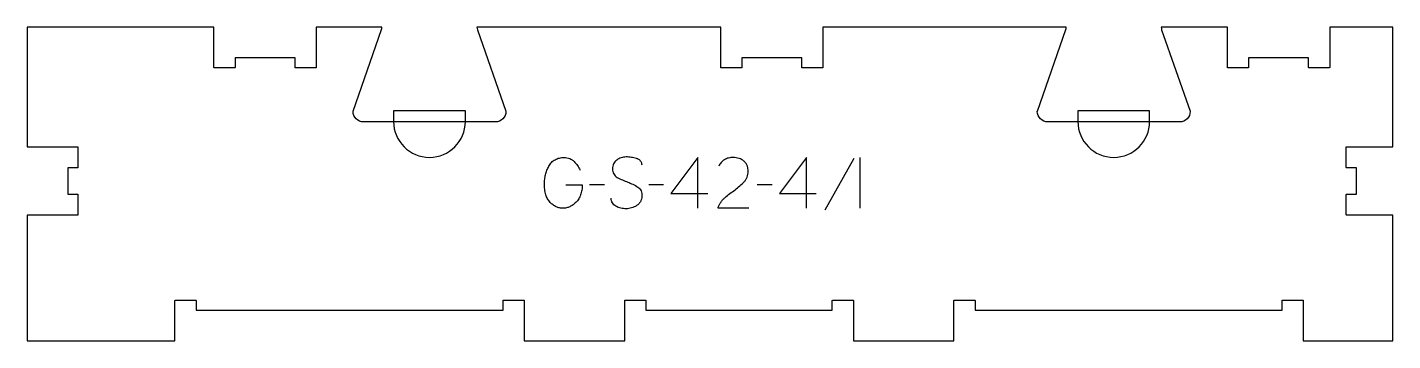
# Model space of a CAD drawing. Extents: x 0 to 808, y 0 to 186.
import ezdxf

# ---------------------------------------------------------------- set-up
doc = ezdxf.new("R2010")
doc.units = 0
for name, color, linetype in [('1_ANYTOOL_1MMDEEP_LABELS_S', 2, 'CONTINUOUS'), ('4_ANYTOOL_CUTTHROUGH_OUTSI', 5, 'CONTINUOUS'), ('5_ANYTOOL_HALF_MILL_9MM_IN', 3, 'CONTINUOUS')]:
    doc.layers.add(name, color=color, linetype=linetype)

msp = doc.modelspace()

# ---------------------------------------------------------------- linework, layer by layer
at = {"layer": '1_ANYTOOL_1MMDEEP_LABELS_S'}
for p, q in [((489.393911, 107.94112), (472.208197, 77.169692)), ((492.908197, 108.412549), (492.908197, 78.412549)), ((341.665339, 92.298263), (332.879625, 92.212549)), ((376.722482, 92.298263), (367.936768, 92.212549)), ((440.922482, 92.298263), (432.136768, 92.212549)), ((381.008197, 87.069692), (402.779625, 87.069692)), ((445.208197, 87.069692), (466.979625, 87.069692))]:
    msp.add_line(p, q, dxfattribs=at)
for points in [[(318.779625, 92.212549), (328.551054, 92.169692, -0.031732), (328.282943, 89.16229, -0.048764), (327.538554, 86.244692, -0.050291), (326.428841, 83.934184, -0.060119), (324.843911, 81.926835, -0.036578), (323.111891, 80.440418, -0.050793), (321.152839, 79.280406, -0.051881), (319.199822, 78.612662, -0.053919), (317.151054, 78.369692, -0.055881), (315.115906, 78.576636, -0.055271), (313.176054, 79.226835, -0.05403), (311.250078, 80.386028, -0.038531), (309.565339, 81.883978, -0.067281), (308.017626, 83.994992, -0.049165), (306.993911, 86.41612, -0.047412), (306.320984, 89.620039, -0.028075), (306.136768, 92.898263, -0.03109), (306.304295, 95.589843, -0.031496), (306.806411, 98.239335, -0.031425), (307.657284, 100.867579, -0.02824), (308.815339, 103.376835, -0.064555), (310.344143, 105.52836, -0.078906), (312.409982, 107.15362, -0.076878), (315.033584, 108.12817, -0.050594), (317.836768, 108.412549, -0.039946), (319.496329, 108.279752, -0.052714), (321.099268, 107.844692, -0.053511), (322.482465, 107.129357, -0.05153), (323.686768, 106.14112, -0.040443), (325.726992, 103.717979, -0.04035), (327.351054, 100.998263)], [(363.908197, 103.826835, 0.071867), (363.715083, 105.163441, 0.100684), (363.088554, 106.344692, 0.047558), (362.614, 106.821142, 0.038563), (362.064, 107.20987, 0.037928), (361.366812, 107.557339, 0.026634), (360.629625, 107.812549, 0.028461), (357.606292, 108.498532, 0.041577), (354.522482, 108.755406, 0.036938), (353.020122, 108.644266, 0.041531), (351.554625, 108.300049, 0.041583), (350.177248, 107.72284, 0.038125), (348.908197, 106.933978, 0.057611), (347.838044, 105.942073, 0.065808), (347.043911, 104.721478, 0.06469), (346.566415, 103.261923, 0.046778), (346.422482, 101.726835, 0.052235), (346.584838, 100.176992, 0.075448), (347.129625, 98.726835, 0.076671), (348.045717, 97.553782, 0.061023), (349.251054, 96.669692, 0.021951), (352.279908, 95.142346, 0.018213), (355.422482, 93.862549, -0.02405), (358.523967, 92.557087, -0.02981), (361.465339, 90.926835, -0.068439), (362.606641, 89.960904, -0.079282), (363.415339, 88.708978, -0.076308), (363.840339, 87.130295, -0.047772), (363.865339, 85.483978, -0.046243), (363.572105, 83.803018, -0.06359), (362.922482, 82.232192, -0.064671), (361.949658, 80.948003, -0.057073), (360.693911, 79.933978, -0.067522), (357.725602, 78.571067, -0.070793), (354.501054, 78.069692, -0.064027), (351.362039, 78.432207, -0.070447), (348.436768, 79.612549, -0.054374), (347.278351, 80.462182, -0.074742), (346.379625, 81.573263, -0.075199), (345.856618, 82.879642, -0.057737), (345.693911, 84.283978)], [(427.208197, 78.455406), (408.908197, 78.498263, -0.034491), (409.570975, 80.245595, -0.037732), (410.477839, 81.87862, -0.037744), (411.617134, 83.353256, -0.03482), (412.958197, 84.648263, -0.00859), (415.917421, 87.046846, -0.008791), (418.958197, 89.34112, 0.020588), (421.777485, 91.574563, 0.025206), (424.379625, 94.055406, 0.046908), (425.40022, 95.356648, 0.051091), (426.147482, 96.830406, 0.050722), (426.596215, 98.478581, 0.041139), (426.736768, 100.183978, 0.039396), (426.594123, 101.991563, 0.058519), (426.104625, 103.730406, 0.060358), (425.314067, 105.137522, 0.061397), (424.208197, 106.312549, 0.048006), (422.85224, 107.234509, 0.045901), (421.347482, 107.887549, 0.045216), (419.607421, 108.290109, 0.034258), (417.822482, 108.412549, 0.055622), (415.187912, 108.118562, 0.079896), (412.743911, 107.137549, 0.080617), (410.774523, 105.471849, 0.060287), (409.336768, 103.312549)]]:
    msp.add_lwpolyline(points, format="xyb", dxfattribs=at)
for points in [[(396.993911, 78.412549), (397.036768, 108.455406), (381.008197, 87.069692)], [(461.193911, 78.412549), (461.236768, 108.455406), (445.208197, 87.069692)]]:
    msp.add_lwpolyline(points, dxfattribs=at)
at = {"layer": '4_ANYTOOL_CUTTHROUGH_OUTSI'}
msp.add_lwpolyline([(688.427593, 135.750989, -0.414214), (682.177593, 129.500989), (604.177593, 129.500989, -0.414214), (597.927593, 135.750989, -0.084368), (597.941629, 135.833576), (614.840742, 184.117184, 0.061178), (615.072156, 185.500989), (470.999676, 185.500989), (470.999676, 161.75, -0.414214), (470.749676, 161.5), (458.749676, 161.5, -0.414214), (458.499676, 161.75), (458.499676, 167.5), (422.999676, 167.5), (422.999676, 161.75, -0.414214), (422.749676, 161.5), (410.749676, 161.5, -0.414214), (410.499676, 161.75), (410.499676, 185.500989), (266.189031, 185.500989, 0.061784), (266.424025, 184.106119), (283.319558, 135.833576, -0.084368), (283.333593, 135.750989, -0.414214), (277.083593, 129.500989), (199.083593, 129.500989, -0.414214), (192.833593, 135.750989, -0.084368), (192.847629, 135.833576), (209.746742, 184.117184, 0.061178), (209.978156, 185.500989), (170.999979, 185.500989), (170.999979, 161.75, -0.414214), (170.749979, 161.5), (158.749979, 161.5, -0.414214), (158.499979, 161.75), (158.499979, 167.5), (122.999979, 167.5), (122.999979, 161.75, -0.414214), (122.749979, 161.5), (110.749979, 161.5, -0.414214), (110.499979, 161.75), (110.499979, 185.500989), (0.000001, 185.500989), (0.006222, 114.826775), (29.756244, 114.826775, -0.414366), (30.006244, 114.576645), (29.999979, 102.576625, -0.414061), (29.749979, 102.326755), (24.006244, 102.326755), (24.006244, 86.826755), (29.749979, 86.826755, -0.414061), (29.999979, 86.576886), (30.006244, 74.576866, -0.414366), (29.756244, 74.326736), (0.006224, 74.326736), (0, 0.000986), (87.430401, 0.000003), (87.430401, 23.75, -0.414214), (87.680401, 24), (99.680401, 24, -0.414214), (99.930401, 23.75), (99.930401, 18), (281.667219, 18), (281.667219, 23.75, -0.414214), (281.917219, 24), (293.917219, 24, -0.414214), (294.167219, 23.75), (294.167219, 0), (353.667219, 0), (353.667219, 23.75, -0.414214), (353.917219, 24), (365.917219, 24, -0.414214), (366.167219, 23.75), (366.167219, 18), (476.573219, 18), (476.573219, 23.75, -0.414214), (476.823219, 24), (488.823219, 24, -0.414214), (489.073219, 23.75), (489.073219, 0), (548.573219, 0), (548.573219, 23.75, -0.414214), (548.823219, 24), (560.823219, 24, -0.414214), (561.073219, 23.75), (561.073219, 18), (742.810038, 18), (742.810038, 23.75, -0.414214), (743.060038, 24), (755.060038, 24, -0.414214), (755.310038, 23.75), (755.310038, 0), (808.310243, 0), (808.310243, 74.326736), (781.053773, 74.326736, -0.414366), (780.803773, 74.576866), (780.810038, 86.576886, -0.414061), (781.060038, 86.826755), (786.803773, 86.826755), (786.803773, 102.326755), (781.060038, 102.326755, -0.414061), (780.810038, 102.576625), (780.803773, 114.576645, -0.414366), (781.053773, 114.826775), (808.310243, 114.826775), (808.310243, 185.500989), (770.999676, 185.500989), (770.999676, 161.75, -0.414214), (770.749676, 161.5), (758.749676, 161.5, -0.414214), (758.499676, 161.75), (758.499676, 167.5), (722.999676, 167.5), (722.999676, 161.75, -0.414214), (722.749676, 161.5), (710.749676, 161.5, -0.414214), (710.499676, 161.75), (710.499676, 185.500989), (671.283031, 185.500989, 0.061784), (671.518025, 184.106119), (688.413558, 135.833576, -0.084368)], format="xyb", close=True, dxfattribs=at)
at = {"layer": '5_ANYTOOL_HALF_MILL_9MM_IN'}
for points in [[(216.833593, 129.750989, 1), (259.333593, 129.750989), (259.333593, 136.000989), (216.833593, 136.000989)], [(621.927593, 129.750989, 1), (664.427593, 129.750989), (664.427593, 136.000989), (621.927593, 136.000989)]]:
    msp.add_lwpolyline(points, format="xyb", close=True, dxfattribs=at)

doc.saveas('drawing.dxf')
